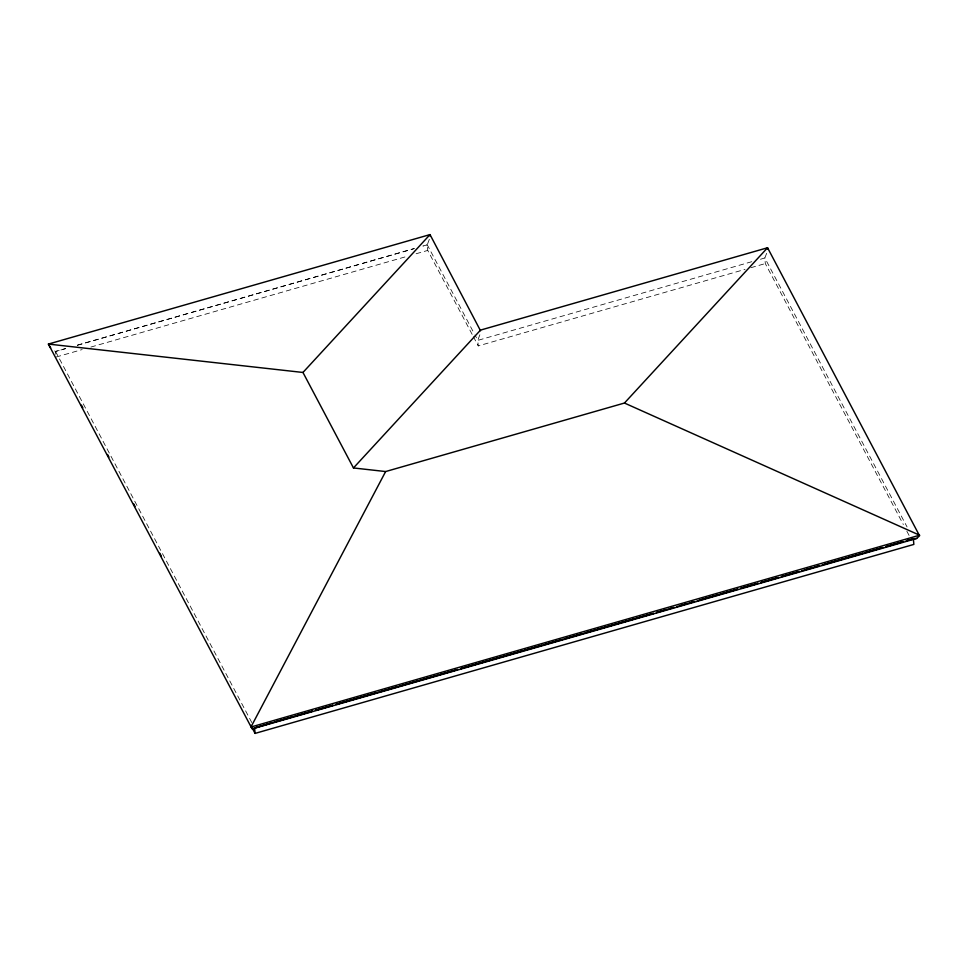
<?xml version="1.0" encoding="UTF-8"?>
<svg xmlns="http://www.w3.org/2000/svg" width="968" height="968" viewBox="0 0 968 968"><rect width="100%" height="100%" fill="white"/><g stroke="black" fill="none" stroke-linecap="round" stroke-linejoin="round"><path stroke-width="0.73" stroke-dasharray="4.84 3.63" d="M429.344 239.278L427.275 244.795L427.747 250.422L472.65 335.315M479.862 334.771L477.781 340.3L478.252 345.915L745.009 269.394M766.644 253.338L764.829 257.948L765.301 263.574L903.325 524.535M54.607 350.924L55.551 351.444L65.715 348.528M77.331 345.189L414.207 248.546M427.275 244.795L422.919 246.053L427.287 244.868L474.284 333.742M55.793 354.288L55.551 351.444L65.727 348.601M77.343 345.261L414.219 248.619M56.023 357.059L82.159 349.569M90.871 347.064L407.419 256.254M416.131 253.749L427.747 250.422M751.785 261.687L477.793 340.373L474.973 334.989M760.485 259.267L764.829 257.948L907.064 526.943M750.805 267.725L765.301 263.574M906.835 531.166L909.63 536.466M473.352 336.634L478.252 345.915M55.551 351.444L251.777 722.515"/><path stroke-width="1.45" d="M429.974 235.962L430.01 234.595L48.4 344.076L50.651 347.923M767.527 249.115L767.563 247.748L480.527 330.1L353.465 467.955L302.96 372.462L48.4 344.076L252.152 728.928L916.66 538.45L919.552 535.764L767.563 247.748L624.457 403.039L385.639 471.549L353.465 467.955M385.639 471.549L250.942 727.029L919.6 535.207L624.457 403.039M302.96 372.462L430.01 234.595L480.527 330.754M254.136 728.178L272.008 722.781M253.689 728.505L252.866 728.892M274.912 721.946L292.324 716.961M295.228 716.126L312.64 711.129L254.596 727.851L255.068 733.405L913.84 544.415L913.369 538.789L916.66 538.45M315.544 710.294L332.956 705.297M376.479 692.81L335.848 704.462L457.743 669.578M379.383 691.975L396.795 686.99M399.699 686.155L417.111 681.157M420.015 680.322L437.427 675.325M440.331 674.49L457.743 669.505M521.583 651.186L460.647 668.67L653.63 613.373L636.218 618.298M524.487 650.351L541.899 645.354M544.803 644.519L562.214 639.533M565.118 638.698L582.53 633.701M585.434 632.866L633.314 619.133M656.534 612.466L666.686 609.562M669.59 608.727L673.946 607.481M679.754 605.811L687.002 603.729M689.906 602.895L694.262 601.648L676.85 606.718M700.058 599.979L717.47 594.981M720.374 594.158L737.785 589.161M761.005 582.494L778.417 577.509M804.541 570.007L811.789 567.926M814.693 567.091L819.049 565.844M824.857 564.187L842.269 559.189M845.161 558.354L862.573 553.357M865.477 552.522L882.889 547.525M885.793 546.702L903.205 541.705L885.805 546.775M913.369 538.789L906.109 540.87L913.369 538.861M315.544 710.367L332.956 705.37M656.534 612.538L673.946 607.553M697.166 600.886L737.798 589.234M761.017 582.567L778.429 577.581M801.637 570.914L819.049 565.917M821.953 565.094L882.901 547.61M81.433 405.108L82.849 407.77M107.557 454.488L108.96 457.15M133.669 503.856L135.084 506.53M159.781 553.236L161.196 555.91M250.833 725.395L255.068 733.405M758.101 583.329L740.689 588.326L758.113 583.401M798.733 571.677L781.321 576.674L798.733 571.749"/></g></svg>
